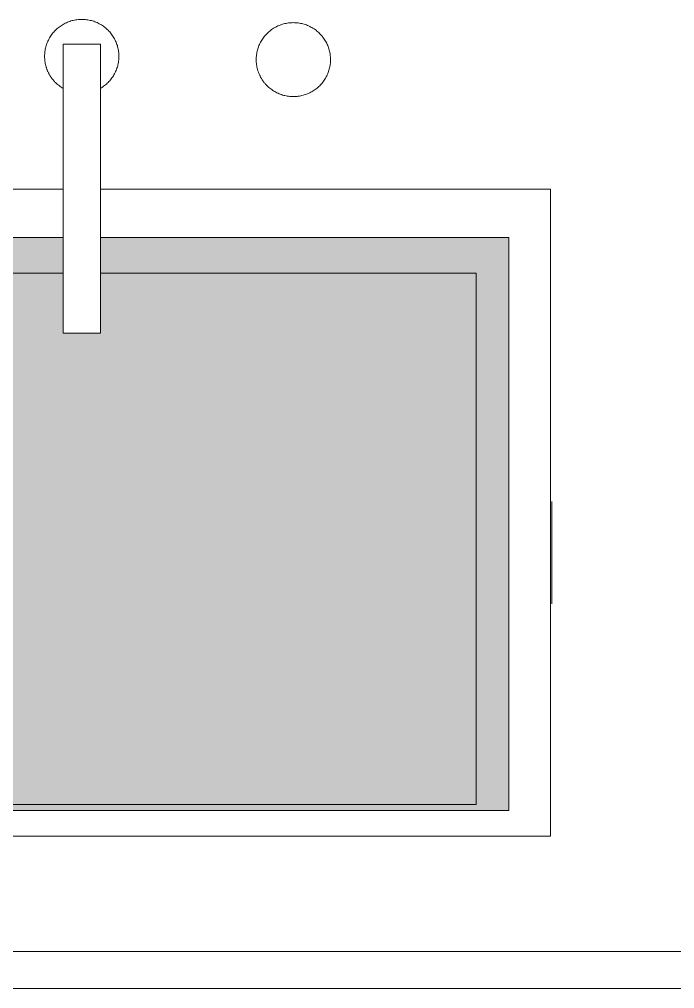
# Model space of a CAD drawing. Header units: metres. Extents: x 512 to 829, y -209 to 245.
# Drawn here: x 735.081 to 735.434, y -73.824 to -73.303 of the extents above; entities that cross this region are included whole.
import ezdxf

# ---------------------------------------------------------------- set-up
doc = ezdxf.new("R2010")
doc.units = ezdxf.units.M
doc.header["$LTSCALE"] = 0.508
doc.set_wipeout_variables(frame=1)
doc.layers.add('Dimension', color=7, linetype='Continuous', lineweight=5)
doc.layers.add('None', color=7, linetype='Continuous', lineweight=5)

msp = doc.modelspace()

# ---------------------------------------------------------------- hatches: boundary and pattern name
at = {"layer": 'None', "linetype": 'Continuous', "lineweight": 0}
for points in [[(735.34453, -73.7285), (734.91285, -73.7285), (734.91285, -73.42018), (735.34453, -73.42018)], [(735.14398, -73.59527), (735.14398, -73.59542), (735.14398, -73.59556), (735.14398, -73.5957), (735.14397, -73.59584), (735.14397, -73.59599), (735.14396, -73.59613), (735.14395, -73.59627), (735.14394, -73.59641), (735.14393, -73.59655), (735.14392, -73.59669), (735.14391, -73.59683), (735.14389, -73.59697), (735.14387, -73.59711), (735.14386, -73.59725), (735.14384, -73.59739), (735.14382, -73.59753), (735.1438, -73.59767), (735.14377, -73.59781), (735.14375, -73.59795), (735.14373, -73.59808), (735.1437, -73.59822), (735.14367, -73.59836), (735.14364, -73.5985), (735.14361, -73.59863), (735.14358, -73.59877), (735.14355, -73.5989), (735.14351, -73.59904), (735.14348, -73.59917), (735.14344, -73.59931), (735.1434, -73.59944), (735.14337, -73.59958), (735.14332, -73.59971), (735.14328, -73.59985), (735.14324, -73.59998), (735.1432, -73.60011), (735.14315, -73.60025), (735.1431, -73.60038), (735.14305, -73.60051), (735.143, -73.60064), (735.14295, -73.60077), (735.1429, -73.60091), (735.14285, -73.60104), (735.14279, -73.60117), (735.14274, -73.6013), (735.14268, -73.60143), (735.14262, -73.60156), (735.14256, -73.60169), (735.1425, -73.60182), (735.14244, -73.60195), (735.14237, -73.60207), (735.14231, -73.6022), (735.14224, -73.60233), (735.14218, -73.60246), (735.14211, -73.60259), (735.14204, -73.60271), (735.14197, -73.60284), (735.14189, -73.60297), (735.14182, -73.60309), (735.14174, -73.60322), (735.14167, -73.60334), (735.14159, -73.60347), (735.14151, -73.6036), (735.14143, -73.60372), (735.14135, -73.60384), (735.14127, -73.60397), (735.14118, -73.60409), (735.1411, -73.60421), (735.14101, -73.60434), (735.14092, -73.60446), (735.14084, -73.60458), (735.14075, -73.60469), (735.14066, -73.60481), (735.14057, -73.60493), (735.14048, -73.60505), (735.14039, -73.60516), (735.14029, -73.60528), (735.1402, -73.60539), (735.1401, -73.6055), (735.14001, -73.60562), (735.13991, -73.60573), (735.13981, -73.60584), (735.13971, -73.60595), (735.13961, -73.60606), (735.13951, -73.60617), (735.13941, -73.60627), (735.13931, -73.60638), (735.13921, -73.60649), (735.1391, -73.60659), (735.139, -73.6067), (735.13889, -73.6068), (735.13878, -73.6069), (735.13867, -73.607), (735.13856, -73.6071), (735.13845, -73.6072), (735.13834, -73.6073), (735.13823, -73.6074), (735.13812, -73.6075), (735.138, -73.6076), (735.13789, -73.60769), (735.13777, -73.60779), (735.13766, -73.60788), (735.13754, -73.60798), (735.13742, -73.60807), (735.1373, -73.60816), (735.13718, -73.60825), (735.13706, -73.60834), (735.13694, -73.60843), (735.13681, -73.60852), (735.13669, -73.60861), (735.13656, -73.60869), (735.13644, -73.60878), (735.13631, -73.60887), (735.13618, -73.60895), (735.13605, -73.60903), (735.13592, -73.60912), (735.13579, -73.6092), (735.13566, -73.60928), (735.13553, -73.60936), (735.13539, -73.60944), (735.13526, -73.60952), (735.13512, -73.6096), (735.13499, -73.60967), (735.13485, -73.60975), (735.13471, -73.60983), (735.13457, -73.6099), (735.13443, -73.60997), (735.13429, -73.61005), (735.13415, -73.61012), (735.13401, -73.61019), (735.13386, -73.61026), (735.13372, -73.61033), (735.13358, -73.6104), (735.13343, -73.61046), (735.13329, -73.61053), (735.13314, -73.61059), (735.133, -73.61066), (735.13285, -73.61072), (735.13271, -73.61078), (735.13256, -73.61084), (735.13241, -73.6109), (735.13227, -73.61096), (735.13212, -73.61101), (735.13197, -73.61107), (735.13182, -73.61112), (735.13167, -73.61118), (735.13153, -73.61123), (735.13138, -73.61128), (735.13123, -73.61133), (735.13108, -73.61138), (735.13093, -73.61143), (735.13078, -73.61147), (735.13063, -73.61152), (735.13048, -73.61156), (735.13032, -73.61161), (735.13017, -73.61165), (735.13002, -73.61169), (735.12987, -73.61173), (735.12971, -73.61177), (735.12956, -73.61181), (735.12941, -73.61184), (735.12925, -73.61188), (735.1291, -73.61191), (735.12895, -73.61194), (735.12879, -73.61198), (735.12864, -73.61201), (735.12848, -73.61204), (735.12832, -73.61207), (735.12817, -73.61209), (735.12801, -73.61212), (735.12785, -73.61214), (735.1277, -73.61217), (735.12754, -73.61219), (735.12738, -73.61221), (735.12722, -73.61223), (735.12706, -73.61225), (735.12691, -73.61227), (735.12675, -73.61229), (735.12659, -73.61231), (735.12643, -73.61232), (735.12627, -73.61234), (735.12611, -73.61235), (735.12594, -73.61236), (735.12578, -73.61237), (735.12562, -73.61238), (735.12546, -73.61239), (735.1253, -73.6124), (735.12513, -73.6124), (735.12497, -73.61241), (735.12481, -73.61241), (735.12464, -73.61241), (735.12448, -73.61242), (735.12431, -73.61242), (735.12415, -73.61242), (735.12399, -73.61241), (735.12382, -73.61241), (735.12366, -73.61241), (735.1235, -73.6124), (735.12333, -73.6124), (735.12317, -73.61239), (735.12301, -73.61238), (735.12285, -73.61237), (735.12268, -73.61236), (735.12252, -73.61235), (735.12236, -73.61234), (735.1222, -73.61232), (735.12204, -73.61231), (735.12188, -73.61229), (735.12172, -73.61227), (735.12156, -73.61225), (735.12141, -73.61223), (735.12125, -73.61221), (735.12109, -73.61219), (735.12093, -73.61217), (735.12077, -73.61214), (735.12062, -73.61212), (735.12046, -73.61209), (735.1203, -73.61207), (735.12015, -73.61204), (735.11999, -73.61201), (735.11984, -73.61198), (735.11968, -73.61194), (735.11953, -73.61191), (735.11937, -73.61188), (735.11922, -73.61184), (735.11907, -73.61181), (735.11891, -73.61177), (735.11876, -73.61173), (735.11861, -73.61169), (735.11846, -73.61165), (735.1183, -73.61161), (735.11815, -73.61156), (735.118, -73.61152), (735.11785, -73.61147), (735.1177, -73.61143), (735.11755, -73.61138), (735.1174, -73.61133), (735.11725, -73.61128), (735.1171, -73.61123), (735.11695, -73.61118), (735.11681, -73.61112), (735.11666, -73.61107), (735.11651, -73.61101), (735.11636, -73.61096), (735.11622, -73.6109), (735.11607, -73.61084), (735.11592, -73.61078), (735.11578, -73.61072), (735.11563, -73.61066), (735.11549, -73.61059), (735.11534, -73.61053), (735.1152, -73.61046), (735.11505, -73.6104), (735.11491, -73.61033), (735.11477, -73.61026), (735.11462, -73.61019), (735.11448, -73.61012), (735.11434, -73.61005), (735.1142, -73.60997), (735.11406, -73.6099), (735.11392, -73.60983), (735.11378, -73.60975), (735.11364, -73.60967), (735.1135, -73.6096), (735.11337, -73.60952), (735.11323, -73.60944), (735.1131, -73.60936), (735.11297, -73.60928), (735.11284, -73.6092), (735.11271, -73.60912), (735.11258, -73.60903), (735.11245, -73.60895), (735.11232, -73.60887), (735.11219, -73.60878), (735.11207, -73.60869), (735.11194, -73.60861), (735.11182, -73.60852), (735.11169, -73.60843), (735.11157, -73.60834), (735.11145, -73.60825), (735.11133, -73.60816), (735.11121, -73.60807), (735.11109, -73.60798), (735.11097, -73.60788), (735.11086, -73.60779), (735.11074, -73.60769), (735.11062, -73.6076), (735.11051, -73.6075), (735.1104, -73.6074), (735.11029, -73.6073), (735.11017, -73.6072), (735.11006, -73.6071), (735.10996, -73.607), (735.10985, -73.6069), (735.10974, -73.6068), (735.10963, -73.6067), (735.10953, -73.60659), (735.10942, -73.60649), (735.10932, -73.60638), (735.10922, -73.60627), (735.10912, -73.60617), (735.10902, -73.60606), (735.10892, -73.60595), (735.10882, -73.60584), (735.10872, -73.60573), (735.10862, -73.60562), (735.10853, -73.6055), (735.10843, -73.60539), (735.10834, -73.60528), (735.10824, -73.60516), (735.10815, -73.60505), (735.10806, -73.60493), (735.10797, -73.60481), (735.10788, -73.60469), (735.10779, -73.60458), (735.1077, -73.60446), (735.10762, -73.60434), (735.10753, -73.60421), (735.10745, -73.60409), (735.10736, -73.60397), (735.10728, -73.60384), (735.1072, -73.60372), (735.10712, -73.6036), (735.10704, -73.60347), (735.10696, -73.60334), (735.10689, -73.60322), (735.10681, -73.60309), (735.10674, -73.60297), (735.10666, -73.60284), (735.10659, -73.60271), (735.10652, -73.60259), (735.10645, -73.60246), (735.10639, -73.60233), (735.10632, -73.6022), (735.10625, -73.60207), (735.10619, -73.60195), (735.10613, -73.60182), (735.10607, -73.60169), (735.10601, -73.60156), (735.10595, -73.60143), (735.10589, -73.6013), (735.10584, -73.60117), (735.10578, -73.60104), (735.10573, -73.60091), (735.10567, -73.60077), (735.10562, -73.60064), (735.10557, -73.60051), (735.10553, -73.60038), (735.10548, -73.60025), (735.10543, -73.60011), (735.10539, -73.59998), (735.10535, -73.59985), (735.1053, -73.59971), (735.10526, -73.59958), (735.10522, -73.59944), (735.10519, -73.59931), (735.10515, -73.59917), (735.10511, -73.59904), (735.10508, -73.5989), (735.10505, -73.59877), (735.10502, -73.59863), (735.10499, -73.5985), (735.10496, -73.59836), (735.10493, -73.59822), (735.1049, -73.59808), (735.10488, -73.59795), (735.10485, -73.59781), (735.10483, -73.59767), (735.10481, -73.59753), (735.10479, -73.59739), (735.10477, -73.59725), (735.10475, -73.59711), (735.10474, -73.59697), (735.10472, -73.59683), (735.10471, -73.59669), (735.1047, -73.59655), (735.10469, -73.59641), (735.10468, -73.59627), (735.10467, -73.59613), (735.10466, -73.59599), (735.10466, -73.59584), (735.10465, -73.5957), (735.10465, -73.59556), (735.10465, -73.59542), (735.10465, -73.59527), (735.10465, -73.59513), (735.10465, -73.59499), (735.10465, -73.59484), (735.10466, -73.5947), (735.10466, -73.59456), (735.10467, -73.59442), (735.10468, -73.59428), (735.10469, -73.59413), (735.1047, -73.59399), (735.10471, -73.59385), (735.10472, -73.59371), (735.10474, -73.59357), (735.10475, -73.59343), (735.10477, -73.59329), (735.10479, -73.59315), (735.10481, -73.59301), (735.10483, -73.59288), (735.10485, -73.59274), (735.10488, -73.5926), (735.1049, -73.59246), (735.10493, -73.59232), (735.10496, -73.59219), (735.10499, -73.59205), (735.10502, -73.59191), (735.10505, -73.59178), (735.10508, -73.59164), (735.10511, -73.59151), (735.10515, -73.59137), (735.10519, -73.59124), (735.10522, -73.5911), (735.10526, -73.59097), (735.1053, -73.59083), (735.10535, -73.5907), (735.10539, -73.59057), (735.10543, -73.59043), (735.10548, -73.5903), (735.10553, -73.59017), (735.10557, -73.59004), (735.10562, -73.5899), (735.10567, -73.58977), (735.10573, -73.58964), (735.10578, -73.58951), (735.10584, -73.58938), (735.10589, -73.58925), (735.10595, -73.58912), (735.10601, -73.58899), (735.10607, -73.58886), (735.10613, -73.58873), (735.10619, -73.5886), (735.10625, -73.58847), (735.10632, -73.58834), (735.10639, -73.58821), (735.10645, -73.58809), (735.10652, -73.58796), (735.10659, -73.58783), (735.10666, -73.58771), (735.10674, -73.58758), (735.10681, -73.58745), (735.10689, -73.58733), (735.10696, -73.5872), (735.10704, -73.58708), (735.10712, -73.58695), (735.1072, -73.58683), (735.10728, -73.5867), (735.10736, -73.58658), (735.10745, -73.58645), (735.10753, -73.58633), (735.10762, -73.58621), (735.1077, -73.58609), (735.10779, -73.58597), (735.10788, -73.58585), (735.10797, -73.58573), (735.10806, -73.58562), (735.10815, -73.5855), (735.10824, -73.58538), (735.10834, -73.58527), (735.10843, -73.58515), (735.10853, -73.58504), (735.10862, -73.58493), (735.10872, -73.58482), (735.10882, -73.58471), (735.10892, -73.5846), (735.10902, -73.58449), (735.10912, -73.58438), (735.10922, -73.58427), (735.10932, -73.58417), (735.10942, -73.58406), (735.10953, -73.58395), (735.10963, -73.58385), (735.10974, -73.58375), (735.10985, -73.58364), (735.10996, -73.58354), (735.11006, -73.58344), (735.11017, -73.58334), (735.11029, -73.58324), (735.1104, -73.58314), (735.11051, -73.58305), (735.11062, -73.58295), (735.11074, -73.58285), (735.11086, -73.58276), (735.11097, -73.58266), (735.11109, -73.58257), (735.11121, -73.58248), (735.11133, -73.58239), (735.11145, -73.58229), (735.11157, -73.5822), (735.11169, -73.58211), (735.11182, -73.58203), (735.11194, -73.58194), (735.11207, -73.58185), (735.11219, -73.58177), (735.11232, -73.58168), (735.11245, -73.5816), (735.11258, -73.58151), (735.11271, -73.58143), (735.11284, -73.58135), (735.11297, -73.58127), (735.1131, -73.58119), (735.11323, -73.58111), (735.11337, -73.58103), (735.1135, -73.58095), (735.11364, -73.58087), (735.11378, -73.5808), (735.11392, -73.58072), (735.11406, -73.58065), (735.1142, -73.58057), (735.11434, -73.5805), (735.11448, -73.58043), (735.11462, -73.58036), (735.11477, -73.58029), (735.11491, -73.58022), (735.11505, -73.58015), (735.1152, -73.58008), (735.11534, -73.58002), (735.11549, -73.57995), (735.11563, -73.57989), (735.11578, -73.57983), (735.11592, -73.57976), (735.11607, -73.5797), (735.11622, -73.57965), (735.11636, -73.57959), (735.11651, -73.57953), (735.11666, -73.57948), (735.11681, -73.57942), (735.11695, -73.57937), (735.1171, -73.57932), (735.11725, -73.57927), (735.1174, -73.57922), (735.11755, -73.57917), (735.1177, -73.57912), (735.11785, -73.57907), (735.118, -73.57903), (735.11815, -73.57898), (735.1183, -73.57894), (735.11846, -73.5789), (735.11861, -73.57886), (735.11876, -73.57882), (735.11891, -73.57878), (735.11907, -73.57874), (735.11922, -73.5787), (735.11937, -73.57867), (735.11953, -73.57863), (735.11968, -73.5786), (735.11984, -73.57857), (735.11999, -73.57854), (735.12015, -73.57851), (735.1203, -73.57848), (735.12046, -73.57845), (735.12062, -73.57843), (735.12077, -73.5784), (735.12093, -73.57838), (735.12109, -73.57835), (735.12125, -73.57833), (735.12141, -73.57831), (735.12156, -73.57829), (735.12172, -73.57827), (735.12188, -73.57826), (735.12204, -73.57824), (735.1222, -73.57822), (735.12236, -73.57821), (735.12252, -73.5782), (735.12268, -73.57819), (735.12285, -73.57818), (735.12301, -73.57817), (735.12317, -73.57816), (735.12333, -73.57815), (735.1235, -73.57814), (735.12366, -73.57814), (735.12382, -73.57813), (735.12399, -73.57813), (735.12415, -73.57813), (735.12431, -73.57813), (735.12448, -73.57813), (735.12464, -73.57813), (735.12481, -73.57813), (735.12497, -73.57814), (735.12513, -73.57814), (735.1253, -73.57815), (735.12546, -73.57816), (735.12562, -73.57817), (735.12578, -73.57818), (735.12594, -73.57819), (735.12611, -73.5782), (735.12627, -73.57821), (735.12643, -73.57822), (735.12659, -73.57824), (735.12675, -73.57826), (735.12691, -73.57827), (735.12706, -73.57829), (735.12722, -73.57831), (735.12738, -73.57833), (735.12754, -73.57835), (735.1277, -73.57838), (735.12785, -73.5784), (735.12801, -73.57843), (735.12817, -73.57845), (735.12832, -73.57848), (735.12848, -73.57851), (735.12864, -73.57854), (735.12879, -73.57857), (735.12895, -73.5786), (735.1291, -73.57863), (735.12925, -73.57867), (735.12941, -73.5787), (735.12956, -73.57874), (735.12971, -73.57878), (735.12987, -73.57882), (735.13002, -73.57886), (735.13017, -73.5789), (735.13032, -73.57894), (735.13048, -73.57898), (735.13063, -73.57903), (735.13078, -73.57907), (735.13093, -73.57912), (735.13108, -73.57917), (735.13123, -73.57922), (735.13138, -73.57927), (735.13153, -73.57932), (735.13167, -73.57937), (735.13182, -73.57942), (735.13197, -73.57948), (735.13212, -73.57953), (735.13227, -73.57959), (735.13241, -73.57965), (735.13256, -73.5797), (735.13271, -73.57976), (735.13285, -73.57983), (735.133, -73.57989), (735.13314, -73.57995), (735.13329, -73.58002), (735.13343, -73.58008), (735.13358, -73.58015), (735.13372, -73.58022), (735.13386, -73.58029), (735.13401, -73.58036), (735.13415, -73.58043), (735.13429, -73.5805), (735.13443, -73.58057), (735.13457, -73.58065), (735.13471, -73.58072), (735.13485, -73.5808), (735.13499, -73.58087), (735.13512, -73.58095), (735.13526, -73.58103), (735.13539, -73.58111), (735.13553, -73.58119), (735.13566, -73.58127), (735.13579, -73.58135), (735.13592, -73.58143), (735.13605, -73.58151), (735.13618, -73.5816), (735.13631, -73.58168), (735.13644, -73.58177), (735.13656, -73.58185), (735.13669, -73.58194), (735.13681, -73.58203), (735.13694, -73.58211), (735.13706, -73.5822), (735.13718, -73.58229), (735.1373, -73.58239), (735.13742, -73.58248), (735.13754, -73.58257), (735.13766, -73.58266), (735.13777, -73.58276), (735.13789, -73.58285), (735.138, -73.58295), (735.13812, -73.58305), (735.13823, -73.58314), (735.13834, -73.58324), (735.13845, -73.58334), (735.13856, -73.58344), (735.13867, -73.58354), (735.13878, -73.58364), (735.13889, -73.58375), (735.139, -73.58385), (735.1391, -73.58395), (735.13921, -73.58406), (735.13931, -73.58417), (735.13941, -73.58427), (735.13951, -73.58438), (735.13961, -73.58449), (735.13971, -73.5846), (735.13981, -73.58471), (735.13991, -73.58482), (735.14001, -73.58493), (735.1401, -73.58504), (735.1402, -73.58515), (735.14029, -73.58527), (735.14039, -73.58538), (735.14048, -73.5855), (735.14057, -73.58562), (735.14066, -73.58573), (735.14075, -73.58585), (735.14084, -73.58597), (735.14092, -73.58609), (735.14101, -73.58621), (735.1411, -73.58633), (735.14118, -73.58645), (735.14127, -73.58658), (735.14135, -73.5867), (735.14143, -73.58683), (735.14151, -73.58695), (735.14159, -73.58708), (735.14167, -73.5872), (735.14174, -73.58733), (735.14182, -73.58745), (735.14189, -73.58758), (735.14197, -73.58771), (735.14204, -73.58783), (735.14211, -73.58796), (735.14218, -73.58809), (735.14224, -73.58821), (735.14231, -73.58834), (735.14237, -73.58847), (735.14244, -73.5886), (735.1425, -73.58873), (735.14256, -73.58886), (735.14262, -73.58899), (735.14268, -73.58912), (735.14274, -73.58925), (735.14279, -73.58938), (735.14285, -73.58951), (735.1429, -73.58964), (735.14295, -73.58977), (735.143, -73.5899), (735.14305, -73.59004), (735.1431, -73.59017), (735.14315, -73.5903), (735.1432, -73.59043), (735.14324, -73.59057), (735.14328, -73.5907), (735.14332, -73.59083), (735.14337, -73.59097), (735.1434, -73.5911), (735.14344, -73.59124), (735.14348, -73.59137), (735.14351, -73.59151), (735.14355, -73.59164), (735.14358, -73.59178), (735.14361, -73.59191), (735.14364, -73.59205), (735.14367, -73.59219), (735.1437, -73.59232), (735.14373, -73.59246), (735.14375, -73.5926), (735.14377, -73.59274), (735.1438, -73.59288), (735.14382, -73.59301), (735.14384, -73.59315), (735.14386, -73.59329), (735.14387, -73.59343), (735.14389, -73.59357), (735.14391, -73.59371), (735.14392, -73.59385), (735.14393, -73.59399), (735.14394, -73.59413), (735.14395, -73.59428), (735.14396, -73.59442), (735.14397, -73.59456), (735.14397, -73.5947), (735.14398, -73.59484), (735.14398, -73.59499), (735.14398, -73.59513)]]:
    msp.add_hatch(color=8, dxfattribs=at).paths.add_polyline_path(points)

# ---------------------------------------------------------------- linework, layer by layer
at = {"layer": 'Dimension', "color": 7, "linetype": 'Continuous', "lineweight": 5}
for p, q in [((734.17158, -73.80433), (736.62658, -73.80433)), ((734.15158, -73.82433), (736.64658, -73.82433))]:
    msp.add_line(p, q, dxfattribs=at)
at = {"layer": 'None', "color": 7, "linetype": 'Continuous', "lineweight": 5}
for p, q in [((734.89769, -73.39418), (735.36691, -73.39418)), ((735.36691, -73.39418), (735.36691, -73.74228)), ((734.91285, -73.42018), (735.34453, -73.42018)), ((735.34453, -73.42018), (735.34453, -73.7285)), ((734.91582, -73.43933), (735.32698, -73.43933)), ((735.32698, -73.43933), (735.32698, -73.72532)), ((735.36769, -73.6172), (735.36769, -73.5622)), ((735.32698, -73.72532), (734.91582, -73.72532)), ((735.34453, -73.7285), (734.91285, -73.7285)), ((735.36691, -73.74228), (734.89769, -73.74228))]:
    msp.add_line(p, q, dxfattribs=at)

# ---------------------------------------------------------------- wipeouts: each hides what was drawn before it
at = {"color": 7, "linetype": 'Continuous', "lineweight": 5}
for points in [[(735.09732, -73.3326), (735.09723, -73.33246), (735.09715, -73.33231), (735.09707, -73.33217), (735.09699, -73.33202), (735.09691, -73.33188), (735.09684, -73.33173), (735.09676, -73.33158), (735.09669, -73.33144), (735.09662, -73.33129), (735.09654, -73.33114), (735.09647, -73.331), (735.09641, -73.33085), (735.09634, -73.3307), (735.09627, -73.33055), (735.09621, -73.3304), (735.09614, -73.33025), (735.09608, -73.3301), (735.09602, -73.32995), (735.09596, -73.3298), (735.0959, -73.32965), (735.09585, -73.3295), (735.09579, -73.32935), (735.09574, -73.32919), (735.09568, -73.32904), (735.09563, -73.32889), (735.09558, -73.32873), (735.09553, -73.32858), (735.09548, -73.32843), (735.09544, -73.32827), (735.09539, -73.32812), (735.09535, -73.32796), (735.09531, -73.32781), (735.09527, -73.32765), (735.09523, -73.3275), (735.09519, -73.32734), (735.09515, -73.32718), (735.09511, -73.32703), (735.09508, -73.32687), (735.09505, -73.32671), (735.09501, -73.32655), (735.09498, -73.3264), (735.09495, -73.32624), (735.09493, -73.32608), (735.0949, -73.32592), (735.09487, -73.32576), (735.09485, -73.3256), (735.09483, -73.32544), (735.0948, -73.32528), (735.09478, -73.32512), (735.09477, -73.32495), (735.09475, -73.32479), (735.09473, -73.32463), (735.09472, -73.32447), (735.0947, -73.32431), (735.09469, -73.32414), (735.09468, -73.32398), (735.09467, -73.32381), (735.09466, -73.32365), (735.09465, -73.32349), (735.09465, -73.32332), (735.09464, -73.32316), (735.09464, -73.32299), (735.09464, -73.32282), (735.09464, -73.32266), (735.09464, -73.32249), (735.09464, -73.32232), (735.09464, -73.32216), (735.09465, -73.32199), (735.09465, -73.32183), (735.09466, -73.32166), (735.09467, -73.3215), (735.09468, -73.32134), (735.09469, -73.32117), (735.0947, -73.32101), (735.09472, -73.32085), (735.09473, -73.32068), (735.09475, -73.32052), (735.09477, -73.32036), (735.09478, -73.3202), (735.0948, -73.32004), (735.09483, -73.31988), (735.09485, -73.31972), (735.09487, -73.31956), (735.0949, -73.3194), (735.09493, -73.31924), (735.09495, -73.31908), (735.09498, -73.31892), (735.09501, -73.31876), (735.09505, -73.3186), (735.09508, -73.31844), (735.09511, -73.31829), (735.09515, -73.31813), (735.09519, -73.31797), (735.09523, -73.31782), (735.09527, -73.31766), (735.09531, -73.31751), (735.09535, -73.31735), (735.09539, -73.3172), (735.09544, -73.31704), (735.09548, -73.31689), (735.09553, -73.31673), (735.09558, -73.31658), (735.09563, -73.31643), (735.09568, -73.31627), (735.09574, -73.31612), (735.09579, -73.31597), (735.09585, -73.31582), (735.0959, -73.31567), (735.09596, -73.31552), (735.09602, -73.31536), (735.09608, -73.31521), (735.09614, -73.31506), (735.09621, -73.31491), (735.09627, -73.31477), (735.09634, -73.31462), (735.09641, -73.31447), (735.09647, -73.31432), (735.09654, -73.31417), (735.09662, -73.31402), (735.09669, -73.31388), (735.09676, -73.31373), (735.09684, -73.31358), (735.09691, -73.31344), (735.09699, -73.31329), (735.09707, -73.31315), (735.09715, -73.313), (735.09723, -73.31286), (735.09732, -73.31271), (735.0974, -73.31257), (735.09749, -73.31242), (735.09757, -73.31228), (735.09766, -73.31214), (735.09775, -73.312), (735.09784, -73.31186), (735.09793, -73.31173), (735.09802, -73.31159), (735.09811, -73.31145), (735.0982, -73.31132), (735.0983, -73.31118), (735.09839, -73.31105), (735.09849, -73.31092), (735.09858, -73.31079), (735.09868, -73.31065), (735.09878, -73.31053), (735.09888, -73.3104), (735.09898, -73.31027), (735.09908, -73.31014), (735.09918, -73.31002), (735.09929, -73.30989), (735.09939, -73.30977), (735.0995, -73.30965), (735.0996, -73.30952), (735.09971, -73.3094), (735.09982, -73.30928), (735.09993, -73.30916), (735.10004, -73.30905), (735.10015, -73.30893), (735.10026, -73.30881), (735.10037, -73.3087), (735.10049, -73.30858), (735.1006, -73.30847), (735.10072, -73.30836), (735.10083, -73.30825), (735.10095, -73.30814), (735.10107, -73.30803), (735.10119, -73.30792), (735.10131, -73.30781), (735.10143, -73.3077), (735.10155, -73.3076), (735.10168, -73.30749), (735.1018, -73.30739), (735.10193, -73.30729), (735.10205, -73.30718), (735.10218, -73.30708), (735.10231, -73.30698), (735.10244, -73.30689), (735.10257, -73.30679), (735.1027, -73.30669), (735.10283, -73.30659), (735.10297, -73.3065), (735.1031, -73.3064), (735.10323, -73.30631), (735.10337, -73.30622), (735.10351, -73.30613), (735.10365, -73.30604), (735.10378, -73.30595), (735.10392, -73.30586), (735.10406, -73.30577), (735.10421, -73.30568), (735.10435, -73.3056), (735.10449, -73.30551), (735.10464, -73.30543), (735.10478, -73.30535), (735.10493, -73.30527), (735.10507, -73.30519), (735.10522, -73.30511), (735.10537, -73.30503), (735.10551, -73.30495), (735.10566, -73.30488), (735.10581, -73.30481), (735.10596, -73.30473), (735.10611, -73.30466), (735.10625, -73.30459), (735.1064, -73.30453), (735.10655, -73.30446), (735.1067, -73.30439), (735.10685, -73.30433), (735.107, -73.30426), (735.10715, -73.3042), (735.1073, -73.30414), (735.10746, -73.30408), (735.10761, -73.30403), (735.10776, -73.30397), (735.10791, -73.30391), (735.10807, -73.30386), (735.10822, -73.30381), (735.10837, -73.30376), (735.10853, -73.30371), (735.10868, -73.30366), (735.10884, -73.30361), (735.10899, -73.30356), (735.10915, -73.30352), (735.1093, -73.30347), (735.10946, -73.30343), (735.10961, -73.30339), (735.10977, -73.30335), (735.10993, -73.30331), (735.11009, -73.30328), (735.11024, -73.30324), (735.1104, -73.30321), (735.11056, -73.30317), (735.11072, -73.30314), (735.11088, -73.30311), (735.11104, -73.30308), (735.1112, -73.30305), (735.11136, -73.30303), (735.11152, -73.303), (735.11168, -73.30298), (735.11184, -73.30295), (735.112, -73.30293), (735.11216, -73.30291), (735.11233, -73.30289), (735.11249, -73.30288), (735.11265, -73.30286), (735.11282, -73.30284), (735.11298, -73.30283), (735.11314, -73.30282), (735.11331, -73.30281), (735.11347, -73.3028), (735.11364, -73.30279), (735.1138, -73.30278), (735.11397, -73.30278), (735.11414, -73.30277), (735.1143, -73.30277), (735.11447, -73.30277), (735.11464, -73.30277), (735.1148, -73.30277), (735.11497, -73.30277), (735.11514, -73.30277), (735.1153, -73.30278), (735.11547, -73.30278), (735.11564, -73.30279), (735.1158, -73.3028), (735.11597, -73.30281), (735.11613, -73.30282), (735.11629, -73.30283), (735.11646, -73.30284), (735.11662, -73.30286), (735.11678, -73.30288), (735.11695, -73.30289), (735.11711, -73.30291), (735.11727, -73.30293), (735.11743, -73.30295), (735.11759, -73.30298), (735.11776, -73.303), (735.11792, -73.30303), (735.11808, -73.30305), (735.11824, -73.30308), (735.1184, -73.30311), (735.11856, -73.30314), (735.11871, -73.30317), (735.11887, -73.30321), (735.11903, -73.30324), (735.11919, -73.30328), (735.11935, -73.30331), (735.1195, -73.30335), (735.11966, -73.30339), (735.11982, -73.30343), (735.11997, -73.30347), (735.12013, -73.30352), (735.12028, -73.30356), (735.12044, -73.30361), (735.12059, -73.30366), (735.12075, -73.30371), (735.1209, -73.30376), (735.12106, -73.30381), (735.12121, -73.30386), (735.12136, -73.30391), (735.12151, -73.30397), (735.12167, -73.30403), (735.12182, -73.30408), (735.12197, -73.30414), (735.12212, -73.3042), (735.12227, -73.30426), (735.12242, -73.30433), (735.12257, -73.30439), (735.12272, -73.30446), (735.12287, -73.30453), (735.12302, -73.30459), (735.12317, -73.30466), (735.12332, -73.30473), (735.12347, -73.30481), (735.12361, -73.30488), (735.12376, -73.30495), (735.12391, -73.30503), (735.12405, -73.30511), (735.1242, -73.30519), (735.12435, -73.30527), (735.12449, -73.30535), (735.12464, -73.30543), (735.12478, -73.30551), (735.12493, -73.3056), (735.12507, -73.30568), (735.12521, -73.30577), (735.12535, -73.30586), (735.12549, -73.30595), (735.12563, -73.30604), (735.12577, -73.30613), (735.1259, -73.30622), (735.12604, -73.30631), (735.12617, -73.3064), (735.12631, -73.3065), (735.12644, -73.30659), (735.12657, -73.30669), (735.1267, -73.30679), (735.12684, -73.30689), (735.12696, -73.30698), (735.12709, -73.30708), (735.12722, -73.30718), (735.12735, -73.30729), (735.12747, -73.30739), (735.1276, -73.30749), (735.12772, -73.3076), (735.12784, -73.3077), (735.12796, -73.30781), (735.12808, -73.30792), (735.1282, -73.30803), (735.12832, -73.30814), (735.12844, -73.30825), (735.12856, -73.30836), (735.12867, -73.30847), (735.12879, -73.30858), (735.1289, -73.3087), (735.12901, -73.30881), (735.12913, -73.30893), (735.12924, -73.30905), (735.12935, -73.30916), (735.12946, -73.30928), (735.12957, -73.3094), (735.12967, -73.30952), (735.12978, -73.30965), (735.12988, -73.30977), (735.12999, -73.30989), (735.13009, -73.31002), (735.13019, -73.31014), (735.1303, -73.31027), (735.1304, -73.3104), (735.1305, -73.31053), (735.13059, -73.31065), (735.13069, -73.31079), (735.13079, -73.31092), (735.13088, -73.31105), (735.13098, -73.31118), (735.13107, -73.31132), (735.13117, -73.31145), (735.13126, -73.31159), (735.13135, -73.31173), (735.13144, -73.31186), (735.13153, -73.312), (735.13162, -73.31214), (735.1317, -73.31228), (735.13179, -73.31242), (735.13187, -73.31257), (735.13196, -73.31271), (735.13204, -73.31286), (735.13212, -73.313), (735.1322, -73.31315), (735.13228, -73.31329), (735.13236, -73.31344), (735.13244, -73.31358), (735.13251, -73.31373), (735.13259, -73.31388), (735.13266, -73.31402), (735.13273, -73.31417), (735.1328, -73.31432), (735.13287, -73.31447), (735.13294, -73.31462), (735.133, -73.31477), (735.13307, -73.31491), (735.13313, -73.31506), (735.13319, -73.31521), (735.13325, -73.31536), (735.13331, -73.31552), (735.13337, -73.31567), (735.13343, -73.31582), (735.13348, -73.31597), (735.13354, -73.31612), (735.13359, -73.31627), (735.13364, -73.31643), (735.13369, -73.31658), (735.13374, -73.31673), (735.13379, -73.31689), (735.13384, -73.31704), (735.13388, -73.3172), (735.13392, -73.31735), (735.13397, -73.31751), (735.13401, -73.31766), (735.13405, -73.31782), (735.13409, -73.31797), (735.13412, -73.31813), (735.13416, -73.31829), (735.13419, -73.31844), (735.13423, -73.3186), (735.13426, -73.31876), (735.13429, -73.31892), (735.13432, -73.31908), (735.13435, -73.31924), (735.13438, -73.3194), (735.1344, -73.31956), (735.13443, -73.31972), (735.13445, -73.31988), (735.13447, -73.32004), (735.13449, -73.3202), (735.13451, -73.32036), (735.13453, -73.32052), (735.13454, -73.32068), (735.13456, -73.32085), (735.13457, -73.32101), (735.13458, -73.32117), (735.1346, -73.32134), (735.13461, -73.3215), (735.13461, -73.32166), (735.13462, -73.32183), (735.13463, -73.32199), (735.13463, -73.32216), (735.13463, -73.32232), (735.13464, -73.32249), (735.13464, -73.32266), (735.13464, -73.32282), (735.13463, -73.32299), (735.13463, -73.32316), (735.13463, -73.32332), (735.13462, -73.32349), (735.13461, -73.32365), (735.13461, -73.32381), (735.1346, -73.32398), (735.13458, -73.32414), (735.13457, -73.32431), (735.13456, -73.32447), (735.13454, -73.32463), (735.13453, -73.32479), (735.13451, -73.32495), (735.13449, -73.32512), (735.13447, -73.32528), (735.13445, -73.32544), (735.13443, -73.3256), (735.1344, -73.32576), (735.13438, -73.32592), (735.13435, -73.32608), (735.13432, -73.32624), (735.13429, -73.3264), (735.13426, -73.32655), (735.13423, -73.32671), (735.13419, -73.32687), (735.13416, -73.32703), (735.13412, -73.32718), (735.13409, -73.32734), (735.13405, -73.3275), (735.13401, -73.32765), (735.13397, -73.32781), (735.13392, -73.32796), (735.13388, -73.32812), (735.13384, -73.32827), (735.13379, -73.32843), (735.13374, -73.32858), (735.13369, -73.32873), (735.13364, -73.32889), (735.13359, -73.32904), (735.13354, -73.32919), (735.13348, -73.32935), (735.13343, -73.3295), (735.13337, -73.32965), (735.13331, -73.3298), (735.13325, -73.32995), (735.13319, -73.3301), (735.13313, -73.33025), (735.13307, -73.3304), (735.133, -73.33055), (735.13294, -73.3307), (735.13287, -73.33085), (735.1328, -73.331), (735.13273, -73.33114), (735.13266, -73.33129), (735.13259, -73.33144), (735.13251, -73.33158), (735.13244, -73.33173), (735.13236, -73.33188), (735.13228, -73.33202), (735.1322, -73.33217), (735.13212, -73.33231), (735.13204, -73.33246), (735.13196, -73.3326), (735.13187, -73.33275), (735.13179, -73.33289), (735.1317, -73.33303), (735.13162, -73.33317), (735.13153, -73.33331), (735.13144, -73.33345), (735.13135, -73.33359), (735.13126, -73.33373), (735.13117, -73.33386), (735.13107, -73.334), (735.13098, -73.33413), (735.13088, -73.33427), (735.13079, -73.3344), (735.13069, -73.33453), (735.13059, -73.33466), (735.1305, -73.33479), (735.1304, -73.33492), (735.1303, -73.33505), (735.13019, -73.33517), (735.13009, -73.3353), (735.12999, -73.33542), (735.12988, -73.33555), (735.12978, -73.33567), (735.12967, -73.33579), (735.12957, -73.33591), (735.12946, -73.33603), (735.12935, -73.33615), (735.12924, -73.33627), (735.12913, -73.33639), (735.12901, -73.3365), (735.1289, -73.33662), (735.12879, -73.33673), (735.12867, -73.33684), (735.12856, -73.33696), (735.12844, -73.33707), (735.12832, -73.33718), (735.1282, -73.33729), (735.12808, -73.3374), (735.12796, -73.3375), (735.12784, -73.33761), (735.12772, -73.33772), (735.1276, -73.33782), (735.12747, -73.33792), (735.12735, -73.33803), (735.12722, -73.33813), (735.12709, -73.33823), (735.12696, -73.33833), (735.12684, -73.33843), (735.1267, -73.33853), (735.12657, -73.33862), (735.12644, -73.33872), (735.12631, -73.33882), (735.12617, -73.33891), (735.12604, -73.339), (735.1259, -73.3391), (735.12577, -73.33919), (735.12563, -73.33928), (735.12549, -73.33937), (735.12535, -73.33946), (735.12521, -73.33954), (735.12507, -73.33963), (735.12493, -73.33972), (735.12478, -73.3398), (735.12464, -73.33988), (735.12449, -73.33997), (735.12435, -73.34005), (735.1242, -73.34013), (735.12405, -73.34021), (735.12391, -73.34028), (735.12376, -73.34036), (735.12361, -73.34043), (735.12347, -73.34051), (735.12332, -73.34058), (735.12317, -73.34065), (735.12302, -73.34072), (735.12287, -73.34079), (735.12272, -73.34086), (735.12257, -73.34092), (735.12242, -73.34099), (735.12227, -73.34105), (735.12212, -73.34111), (735.12197, -73.34117), (735.12182, -73.34123), (735.12167, -73.34129), (735.12151, -73.34135), (735.12136, -73.3414), (735.12121, -73.34145), (735.12106, -73.34151), (735.1209, -73.34156), (735.12075, -73.34161), (735.12059, -73.34166), (735.12044, -73.34171), (735.12028, -73.34175), (735.12013, -73.3418), (735.11997, -73.34184), (735.11982, -73.34188), (735.11966, -73.34192), (735.1195, -73.34196), (735.11935, -73.342), (735.11919, -73.34204), (735.11903, -73.34207), (735.11887, -73.34211), (735.11871, -73.34214), (735.11856, -73.34217), (735.1184, -73.3422), (735.11824, -73.34223), (735.11808, -73.34226), (735.11792, -73.34229), (735.11776, -73.34231), (735.11759, -73.34234), (735.11743, -73.34236), (735.11727, -73.34238), (735.11711, -73.3424), (735.11695, -73.34242), (735.11678, -73.34244), (735.11662, -73.34245), (735.11646, -73.34247), (735.11629, -73.34248), (735.11613, -73.3425), (735.11597, -73.34251), (735.1158, -73.34252), (735.11564, -73.34253), (735.11547, -73.34253), (735.1153, -73.34254), (735.11514, -73.34254), (735.11497, -73.34255), (735.1148, -73.34255), (735.11464, -73.34255), (735.11447, -73.34255), (735.1143, -73.34255), (735.11414, -73.34254), (735.11397, -73.34254), (735.1138, -73.34253), (735.11364, -73.34253), (735.11347, -73.34252), (735.11331, -73.34251), (735.11314, -73.3425), (735.11298, -73.34248), (735.11282, -73.34247), (735.11265, -73.34245), (735.11249, -73.34244), (735.11233, -73.34242), (735.11216, -73.3424), (735.112, -73.34238), (735.11184, -73.34236), (735.11168, -73.34234), (735.11152, -73.34231), (735.11136, -73.34229), (735.1112, -73.34226), (735.11104, -73.34223), (735.11088, -73.3422), (735.11072, -73.34217), (735.11056, -73.34214), (735.1104, -73.34211), (735.11024, -73.34207), (735.11009, -73.34204), (735.10993, -73.342), (735.10977, -73.34196), (735.10961, -73.34192), (735.10946, -73.34188), (735.1093, -73.34184), (735.10915, -73.3418), (735.10899, -73.34175), (735.10884, -73.34171), (735.10868, -73.34166), (735.10853, -73.34161), (735.10837, -73.34156), (735.10822, -73.34151), (735.10807, -73.34145), (735.10791, -73.3414), (735.10776, -73.34135), (735.10761, -73.34129), (735.10746, -73.34123), (735.1073, -73.34117), (735.10715, -73.34111), (735.107, -73.34105), (735.10685, -73.34099), (735.1067, -73.34092), (735.10655, -73.34086), (735.1064, -73.34079), (735.10625, -73.34072), (735.10611, -73.34065), (735.10596, -73.34058), (735.10581, -73.34051), (735.10566, -73.34043), (735.10551, -73.34036), (735.10537, -73.34028), (735.10522, -73.34021), (735.10507, -73.34013), (735.10493, -73.34005), (735.10478, -73.33997), (735.10464, -73.33988), (735.10449, -73.3398), (735.10435, -73.33972), (735.10421, -73.33963), (735.10406, -73.33954), (735.10392, -73.33946), (735.10378, -73.33937), (735.10365, -73.33928), (735.10351, -73.33919), (735.10337, -73.3391), (735.10323, -73.339), (735.1031, -73.33891), (735.10297, -73.33882), (735.10283, -73.33872), (735.1027, -73.33862), (735.10257, -73.33853), (735.10244, -73.33843), (735.10231, -73.33833), (735.10218, -73.33823), (735.10205, -73.33813), (735.10193, -73.33803), (735.1018, -73.33792), (735.10168, -73.33782), (735.10155, -73.33772), (735.10143, -73.33761), (735.10131, -73.3375), (735.10119, -73.3374), (735.10107, -73.33729), (735.10095, -73.33718), (735.10083, -73.33707), (735.10072, -73.33696), (735.1006, -73.33684), (735.10049, -73.33673), (735.10037, -73.33662), (735.10026, -73.3365), (735.10015, -73.33639), (735.10004, -73.33627), (735.09993, -73.33615), (735.09982, -73.33603), (735.09971, -73.33591), (735.0996, -73.33579), (735.0995, -73.33567), (735.09939, -73.33555), (735.09929, -73.33542), (735.09918, -73.3353), (735.09908, -73.33517), (735.09898, -73.33505), (735.09888, -73.33492), (735.09878, -73.33479), (735.09868, -73.33466), (735.09858, -73.33453), (735.09849, -73.3344), (735.09839, -73.33427), (735.0983, -73.33413), (735.0982, -73.334), (735.09811, -73.33386), (735.09802, -73.33373), (735.09793, -73.33359), (735.09784, -73.33345), (735.09775, -73.33331), (735.09766, -73.33317), (735.09757, -73.33303), (735.09749, -73.33289), (735.0974, -73.33275)], [(735.21123, -73.33436), (735.21115, -73.33422), (735.21107, -73.33408), (735.21099, -73.33393), (735.21091, -73.33378), (735.21083, -73.33364), (735.21075, -73.33349), (735.21068, -73.33335), (735.2106, -73.3332), (735.21053, -73.33305), (735.21046, -73.3329), (735.21039, -73.33276), (735.21032, -73.33261), (735.21025, -73.33246), (735.21019, -73.33231), (735.21012, -73.33216), (735.21006, -73.33201), (735.21, -73.33186), (735.20994, -73.33171), (735.20988, -73.33156), (735.20982, -73.33141), (735.20976, -73.33126), (735.20971, -73.33111), (735.20965, -73.33095), (735.2096, -73.3308), (735.20955, -73.33065), (735.2095, -73.3305), (735.20945, -73.33034), (735.2094, -73.33019), (735.20935, -73.33003), (735.20931, -73.32988), (735.20926, -73.32973), (735.20922, -73.32957), (735.20918, -73.32941), (735.20914, -73.32926), (735.2091, -73.3291), (735.20906, -73.32895), (735.20903, -73.32879), (735.20899, -73.32863), (735.20896, -73.32847), (735.20893, -73.32832), (735.2089, -73.32816), (735.20887, -73.328), (735.20884, -73.32784), (735.20881, -73.32768), (735.20879, -73.32752), (735.20876, -73.32736), (735.20874, -73.3272), (735.20872, -73.32704), (735.2087, -73.32688), (735.20868, -73.32672), (735.20866, -73.32655), (735.20865, -73.32639), (735.20863, -73.32623), (735.20862, -73.32607), (735.2086, -73.3259), (735.20859, -73.32574), (735.20858, -73.32558), (735.20857, -73.32541), (735.20857, -73.32525), (735.20856, -73.32508), (735.20856, -73.32492), (735.20855, -73.32475), (735.20855, -73.32459), (735.20855, -73.32442), (735.20855, -73.32425), (735.20855, -73.32409), (735.20856, -73.32392), (735.20856, -73.32376), (735.20857, -73.32359), (735.20857, -73.32343), (735.20858, -73.32326), (735.20859, -73.3231), (735.2086, -73.32293), (735.20862, -73.32277), (735.20863, -73.32261), (735.20865, -73.32245), (735.20866, -73.32228), (735.20868, -73.32212), (735.2087, -73.32196), (735.20872, -73.3218), (735.20874, -73.32164), (735.20876, -73.32148), (735.20879, -73.32132), (735.20881, -73.32116), (735.20884, -73.321), (735.20887, -73.32084), (735.2089, -73.32068), (735.20893, -73.32052), (735.20896, -73.32036), (735.20899, -73.32021), (735.20903, -73.32005), (735.20906, -73.31989), (735.2091, -73.31974), (735.20914, -73.31958), (735.20918, -73.31942), (735.20922, -73.31927), (735.20926, -73.31911), (735.20931, -73.31896), (735.20935, -73.3188), (735.2094, -73.31865), (735.20945, -73.31849), (735.2095, -73.31834), (735.20955, -73.31819), (735.2096, -73.31804), (735.20965, -73.31788), (735.20971, -73.31773), (735.20976, -73.31758), (735.20982, -73.31743), (735.20988, -73.31728), (735.20994, -73.31713), (735.21, -73.31698), (735.21006, -73.31683), (735.21012, -73.31668), (735.21019, -73.31653), (735.21025, -73.31638), (735.21032, -73.31623), (735.21039, -73.31608), (735.21046, -73.31593), (735.21053, -73.31579), (735.2106, -73.31564), (735.21068, -73.31549), (735.21075, -73.31534), (735.21083, -73.3152), (735.21091, -73.31505), (735.21099, -73.31491), (735.21107, -73.31476), (735.21115, -73.31462), (735.21123, -73.31447), (735.21131, -73.31433), (735.2114, -73.31419), (735.21149, -73.31404), (735.21157, -73.3139), (735.21166, -73.31376), (735.21175, -73.31362), (735.21184, -73.31349), (735.21193, -73.31335), (735.21202, -73.31321), (735.21212, -73.31308), (735.21221, -73.31294), (735.2123, -73.31281), (735.2124, -73.31268), (735.2125, -73.31255), (735.21259, -73.31242), (735.21269, -73.31229), (735.21279, -73.31216), (735.21289, -73.31203), (735.21299, -73.3119), (735.2131, -73.31178), (735.2132, -73.31165), (735.2133, -73.31153), (735.21341, -73.31141), (735.21352, -73.31129), (735.21362, -73.31116), (735.21373, -73.31104), (735.21384, -73.31093), (735.21395, -73.31081), (735.21406, -73.31069), (735.21417, -73.31057), (735.21429, -73.31046), (735.2144, -73.31034), (735.21452, -73.31023), (735.21463, -73.31012), (735.21475, -73.31001), (735.21487, -73.3099), (735.21498, -73.30979), (735.2151, -73.30968), (735.21522, -73.30957), (735.21535, -73.30947), (735.21547, -73.30936), (735.21559, -73.30926), (735.21572, -73.30915), (735.21584, -73.30905), (735.21597, -73.30895), (735.2161, -73.30885), (735.21622, -73.30875), (735.21635, -73.30865), (735.21648, -73.30855), (735.21661, -73.30845), (735.21675, -73.30836), (735.21688, -73.30826), (735.21701, -73.30817), (735.21715, -73.30807), (735.21728, -73.30798), (735.21742, -73.30789), (735.21756, -73.3078), (735.2177, -73.30771), (735.21784, -73.30762), (735.21798, -73.30753), (735.21812, -73.30745), (735.21826, -73.30736), (735.21841, -73.30728), (735.21855, -73.30719), (735.2187, -73.30711), (735.21884, -73.30703), (735.21899, -73.30695), (735.21913, -73.30687), (735.21928, -73.30679), (735.21943, -73.30672), (735.21957, -73.30664), (735.21972, -73.30657), (735.21987, -73.3065), (735.22002, -73.30642), (735.22017, -73.30635), (735.22032, -73.30629), (735.22047, -73.30622), (735.22062, -73.30615), (735.22077, -73.30609), (735.22092, -73.30603), (735.22107, -73.30596), (735.22122, -73.3059), (735.22137, -73.30584), (735.22152, -73.30579), (735.22167, -73.30573), (735.22183, -73.30568), (735.22198, -73.30562), (735.22213, -73.30557), (735.22229, -73.30552), (735.22244, -73.30547), (735.22259, -73.30542), (735.22275, -73.30537), (735.2229, -73.30532), (735.22306, -73.30528), (735.22322, -73.30524), (735.22337, -73.30519), (735.22353, -73.30515), (735.22368, -73.30511), (735.22384, -73.30507), (735.224, -73.30504), (735.22416, -73.305), (735.22432, -73.30497), (735.22447, -73.30493), (735.22463, -73.3049), (735.22479, -73.30487), (735.22495, -73.30484), (735.22511, -73.30481), (735.22527, -73.30479), (735.22543, -73.30476), (735.22559, -73.30474), (735.22575, -73.30472), (735.22592, -73.30469), (735.22608, -73.30467), (735.22624, -73.30465), (735.2264, -73.30464), (735.22657, -73.30462), (735.22673, -73.30461), (735.22689, -73.30459), (735.22706, -73.30458), (735.22722, -73.30457), (735.22739, -73.30456), (735.22755, -73.30455), (735.22772, -73.30454), (735.22788, -73.30454), (735.22805, -73.30453), (735.22822, -73.30453), (735.22838, -73.30453), (735.22855, -73.30453), (735.22872, -73.30453), (735.22889, -73.30453), (735.22905, -73.30453), (735.22922, -73.30454), (735.22938, -73.30454), (735.22955, -73.30455), (735.22971, -73.30456), (735.22988, -73.30457), (735.23004, -73.30458), (735.23021, -73.30459), (735.23037, -73.30461), (735.23054, -73.30462), (735.2307, -73.30464), (735.23086, -73.30465), (735.23102, -73.30467), (735.23119, -73.30469), (735.23135, -73.30472), (735.23151, -73.30474), (735.23167, -73.30476), (735.23183, -73.30479), (735.23199, -73.30481), (735.23215, -73.30484), (735.23231, -73.30487), (735.23247, -73.3049), (735.23263, -73.30493), (735.23279, -73.30497), (735.23294, -73.305), (735.2331, -73.30504), (735.23326, -73.30507), (735.23342, -73.30511), (735.23357, -73.30515), (735.23373, -73.30519), (735.23389, -73.30524), (735.23404, -73.30528), (735.2342, -73.30532), (735.23435, -73.30537), (735.23451, -73.30542), (735.23466, -73.30547), (735.23482, -73.30552), (735.23497, -73.30557), (735.23512, -73.30562), (735.23528, -73.30568), (735.23543, -73.30573), (735.23558, -73.30579), (735.23573, -73.30584), (735.23588, -73.3059), (735.23603, -73.30596), (735.23619, -73.30603), (735.23634, -73.30609), (735.23649, -73.30615), (735.23664, -73.30622), (735.23679, -73.30629), (735.23693, -73.30635), (735.23708, -73.30642), (735.23723, -73.3065), (735.23738, -73.30657), (735.23753, -73.30664), (735.23767, -73.30672), (735.23782, -73.30679), (735.23797, -73.30687), (735.23811, -73.30695), (735.23826, -73.30703), (735.23841, -73.30711), (735.23855, -73.30719), (735.2387, -73.30728), (735.23884, -73.30736), (735.23898, -73.30745), (735.23912, -73.30753), (735.23926, -73.30762), (735.2394, -73.30771), (735.23954, -73.3078), (735.23968, -73.30789), (735.23982, -73.30798), (735.23995, -73.30807), (735.24009, -73.30817), (735.24022, -73.30826), (735.24036, -73.30836), (735.24049, -73.30845), (735.24062, -73.30855), (735.24075, -73.30865), (735.24088, -73.30875), (735.24101, -73.30885), (735.24113, -73.30895), (735.24126, -73.30905), (735.24139, -73.30915), (735.24151, -73.30926), (735.24163, -73.30936), (735.24176, -73.30947), (735.24188, -73.30957), (735.242, -73.30968), (735.24212, -73.30979), (735.24224, -73.3099), (735.24235, -73.31001), (735.24247, -73.31012), (735.24259, -73.31023), (735.2427, -73.31034), (735.24282, -73.31046), (735.24293, -73.31057), (735.24304, -73.31069), (735.24315, -73.31081), (735.24326, -73.31093), (735.24337, -73.31104), (735.24348, -73.31116), (735.24359, -73.31129), (735.24369, -73.31141), (735.2438, -73.31153), (735.2439, -73.31165), (735.24401, -73.31178), (735.24411, -73.3119), (735.24421, -73.31203), (735.24431, -73.31216), (735.24441, -73.31229), (735.24451, -73.31242), (735.24461, -73.31255), (735.2447, -73.31268), (735.2448, -73.31281), (735.24489, -73.31294), (735.24499, -73.31308), (735.24508, -73.31321), (735.24517, -73.31335), (735.24526, -73.31349), (735.24535, -73.31362), (735.24544, -73.31376), (735.24553, -73.3139), (735.24562, -73.31404), (735.2457, -73.31419), (735.24579, -73.31433), (735.24587, -73.31447), (735.24595, -73.31462), (735.24604, -73.31476), (735.24612, -73.31491), (735.2462, -73.31505), (735.24627, -73.3152), (735.24635, -73.31534), (735.24643, -73.31549), (735.2465, -73.31564), (735.24657, -73.31579), (735.24664, -73.31593), (735.24671, -73.31608), (735.24678, -73.31623), (735.24685, -73.31638), (735.24692, -73.31653), (735.24698, -73.31668), (735.24704, -73.31683), (735.24711, -73.31698), (735.24717, -73.31713), (735.24723, -73.31728), (735.24728, -73.31743), (735.24734, -73.31758), (735.2474, -73.31773), (735.24745, -73.31788), (735.2475, -73.31804), (735.24756, -73.31819), (735.24761, -73.31834), (735.24766, -73.31849), (735.2477, -73.31865), (735.24775, -73.3188), (735.24779, -73.31896), (735.24784, -73.31911), (735.24788, -73.31927), (735.24792, -73.31942), (735.24796, -73.31958), (735.248, -73.31974), (735.24804, -73.31989), (735.24807, -73.32005), (735.24811, -73.32021), (735.24814, -73.32036), (735.24817, -73.32052), (735.2482, -73.32068), (735.24823, -73.32084), (735.24826, -73.321), (735.24829, -73.32116), (735.24831, -73.32132), (735.24834, -73.32148), (735.24836, -73.32164), (735.24838, -73.3218), (735.2484, -73.32196), (735.24842, -73.32212), (735.24844, -73.32228), (735.24846, -73.32245), (735.24847, -73.32261), (735.24849, -73.32277), (735.2485, -73.32293), (735.24851, -73.3231), (735.24852, -73.32326), (735.24853, -73.32343), (735.24853, -73.32359), (735.24854, -73.32376), (735.24855, -73.32392), (735.24855, -73.32409), (735.24855, -73.32425), (735.24855, -73.32442), (735.24855, -73.32459), (735.24855, -73.32475), (735.24855, -73.32492), (735.24854, -73.32508), (735.24853, -73.32525), (735.24853, -73.32541), (735.24852, -73.32558), (735.24851, -73.32574), (735.2485, -73.3259), (735.24849, -73.32607), (735.24847, -73.32623), (735.24846, -73.32639), (735.24844, -73.32655), (735.24842, -73.32672), (735.2484, -73.32688), (735.24838, -73.32704), (735.24836, -73.3272), (735.24834, -73.32736), (735.24831, -73.32752), (735.24829, -73.32768), (735.24826, -73.32784), (735.24823, -73.328), (735.2482, -73.32816), (735.24817, -73.32832), (735.24814, -73.32847), (735.24811, -73.32863), (735.24807, -73.32879), (735.24804, -73.32895), (735.248, -73.3291), (735.24796, -73.32926), (735.24792, -73.32941), (735.24788, -73.32957), (735.24784, -73.32973), (735.24779, -73.32988), (735.24775, -73.33003), (735.2477, -73.33019), (735.24766, -73.33034), (735.24761, -73.3305), (735.24756, -73.33065), (735.2475, -73.3308), (735.24745, -73.33095), (735.2474, -73.33111), (735.24734, -73.33126), (735.24728, -73.33141), (735.24723, -73.33156), (735.24717, -73.33171), (735.24711, -73.33186), (735.24704, -73.33201), (735.24698, -73.33216), (735.24692, -73.33231), (735.24685, -73.33246), (735.24678, -73.33261), (735.24671, -73.33276), (735.24664, -73.3329), (735.24657, -73.33305), (735.2465, -73.3332), (735.24643, -73.33335), (735.24635, -73.33349), (735.24627, -73.33364), (735.2462, -73.33378), (735.24612, -73.33393), (735.24604, -73.33408), (735.24595, -73.33422), (735.24587, -73.33436), (735.24579, -73.33451), (735.2457, -73.33465), (735.24562, -73.33479), (735.24553, -73.33493), (735.24544, -73.33507), (735.24535, -73.33521), (735.24526, -73.33535), (735.24517, -73.33549), (735.24508, -73.33562), (735.24499, -73.33576), (735.24489, -73.33589), (735.2448, -73.33603), (735.2447, -73.33616), (735.24461, -73.33629), (735.24451, -73.33642), (735.24441, -73.33655), (735.24431, -73.33668), (735.24421, -73.33681), (735.24411, -73.33693), (735.24401, -73.33706), (735.2439, -73.33718), (735.2438, -73.33731), (735.24369, -73.33743), (735.24359, -73.33755), (735.24348, -73.33767), (735.24337, -73.33779), (735.24326, -73.33791), (735.24315, -73.33803), (735.24304, -73.33815), (735.24293, -73.33826), (735.24282, -73.33838), (735.2427, -73.33849), (735.24259, -73.33861), (735.24247, -73.33872), (735.24235, -73.33883), (735.24224, -73.33894), (735.24212, -73.33905), (735.242, -73.33916), (735.24188, -73.33927), (735.24176, -73.33937), (735.24163, -73.33948), (735.24151, -73.33958), (735.24139, -73.33969), (735.24126, -73.33979), (735.24113, -73.33989), (735.24101, -73.33999), (735.24088, -73.34009), (735.24075, -73.34019), (735.24062, -73.34029), (735.24049, -73.34039), (735.24036, -73.34048), (735.24022, -73.34058), (735.24009, -73.34067), (735.23995, -73.34076), (735.23982, -73.34086), (735.23968, -73.34095), (735.23954, -73.34104), (735.2394, -73.34113), (735.23926, -73.34122), (735.23912, -73.3413), (735.23898, -73.34139), (735.23884, -73.34148), (735.2387, -73.34156), (735.23855, -73.34165), (735.23841, -73.34173), (735.23826, -73.34181), (735.23811, -73.34189), (735.23797, -73.34197), (735.23782, -73.34205), (735.23767, -73.34212), (735.23753, -73.3422), (735.23738, -73.34227), (735.23723, -73.34234), (735.23708, -73.34241), (735.23693, -73.34248), (735.23679, -73.34255), (735.23664, -73.34262), (735.23649, -73.34268), (735.23634, -73.34275), (735.23619, -73.34281), (735.23603, -73.34287), (735.23588, -73.34293), (735.23573, -73.34299), (735.23558, -73.34305), (735.23543, -73.34311), (735.23528, -73.34316), (735.23512, -73.34322), (735.23497, -73.34327), (735.23482, -73.34332), (735.23466, -73.34337), (735.23451, -73.34342), (735.23435, -73.34347), (735.2342, -73.34351), (735.23404, -73.34356), (735.23389, -73.3436), (735.23373, -73.34364), (735.23357, -73.34369), (735.23342, -73.34372), (735.23326, -73.34376), (735.2331, -73.3438), (735.23294, -73.34384), (735.23279, -73.34387), (735.23263, -73.3439), (735.23247, -73.34394), (735.23231, -73.34397), (735.23215, -73.344), (735.23199, -73.34402), (735.23183, -73.34405), (735.23167, -73.34408), (735.23151, -73.3441), (735.23135, -73.34412), (735.23119, -73.34414), (735.23102, -73.34416), (735.23086, -73.34418), (735.2307, -73.3442), (735.23054, -73.34422), (735.23037, -73.34423), (735.23021, -73.34425), (735.23004, -73.34426), (735.22988, -73.34427), (735.22971, -73.34428), (735.22955, -73.34429), (735.22938, -73.34429), (735.22922, -73.3443), (735.22905, -73.3443), (735.22889, -73.34431), (735.22872, -73.34431), (735.22855, -73.34431), (735.22838, -73.34431), (735.22822, -73.34431), (735.22805, -73.3443), (735.22788, -73.3443), (735.22772, -73.34429), (735.22755, -73.34429), (735.22739, -73.34428), (735.22722, -73.34427), (735.22706, -73.34426), (735.22689, -73.34425), (735.22673, -73.34423), (735.22657, -73.34422), (735.2264, -73.3442), (735.22624, -73.34418), (735.22608, -73.34416), (735.22592, -73.34414), (735.22575, -73.34412), (735.22559, -73.3441), (735.22543, -73.34408), (735.22527, -73.34405), (735.22511, -73.34402), (735.22495, -73.344), (735.22479, -73.34397), (735.22463, -73.34394), (735.22447, -73.3439), (735.22432, -73.34387), (735.22416, -73.34384), (735.224, -73.3438), (735.22384, -73.34376), (735.22368, -73.34372), (735.22353, -73.34369), (735.22337, -73.34364), (735.22322, -73.3436), (735.22306, -73.34356), (735.2229, -73.34351), (735.22275, -73.34347), (735.22259, -73.34342), (735.22244, -73.34337), (735.22229, -73.34332), (735.22213, -73.34327), (735.22198, -73.34322), (735.22183, -73.34316), (735.22167, -73.34311), (735.22152, -73.34305), (735.22137, -73.34299), (735.22122, -73.34293), (735.22107, -73.34287), (735.22092, -73.34281), (735.22077, -73.34275), (735.22062, -73.34268), (735.22047, -73.34262), (735.22032, -73.34255), (735.22017, -73.34248), (735.22002, -73.34241), (735.21987, -73.34234), (735.21972, -73.34227), (735.21957, -73.3422), (735.21943, -73.34212), (735.21928, -73.34205), (735.21913, -73.34197), (735.21899, -73.34189), (735.21884, -73.34181), (735.2187, -73.34173), (735.21855, -73.34165), (735.21841, -73.34156), (735.21826, -73.34148), (735.21812, -73.34139), (735.21798, -73.3413), (735.21784, -73.34122), (735.2177, -73.34113), (735.21756, -73.34104), (735.21742, -73.34095), (735.21728, -73.34086), (735.21715, -73.34076), (735.21701, -73.34067), (735.21688, -73.34058), (735.21675, -73.34048), (735.21661, -73.34039), (735.21648, -73.34029), (735.21635, -73.34019), (735.21622, -73.34009), (735.2161, -73.33999), (735.21597, -73.33989), (735.21584, -73.33979), (735.21572, -73.33969), (735.21559, -73.33958), (735.21547, -73.33948), (735.21535, -73.33937), (735.21522, -73.33927), (735.2151, -73.33916), (735.21498, -73.33905), (735.21487, -73.33894), (735.21475, -73.33883), (735.21463, -73.33872), (735.21452, -73.33861), (735.2144, -73.33849), (735.21429, -73.33838), (735.21417, -73.33826), (735.21406, -73.33815), (735.21395, -73.33803), (735.21384, -73.33791), (735.21373, -73.33779), (735.21362, -73.33767), (735.21352, -73.33755), (735.21341, -73.33743), (735.2133, -73.33731), (735.2132, -73.33718), (735.2131, -73.33706), (735.21299, -73.33693), (735.21289, -73.33681), (735.21279, -73.33668), (735.21269, -73.33655), (735.21259, -73.33642), (735.2125, -73.33629), (735.2124, -73.33616), (735.2123, -73.33603), (735.21221, -73.33589), (735.21212, -73.33576), (735.21202, -73.33562), (735.21193, -73.33549), (735.21184, -73.33535), (735.21175, -73.33521), (735.21166, -73.33507), (735.21157, -73.33493), (735.21149, -73.33479), (735.2114, -73.33465), (735.21131, -73.33451)]]:
    msp.add_wipeout(points, dxfattribs=at).dxf.layer = 'None'

# ---------------------------------------------------------------- next in the draw order: linework, layer by layer
at = {"layer": 'None', "color": 7, "linetype": 'Continuous', "lineweight": 5}
for points in [[(735.09732, -73.3326), (735.09464, -73.32799), (735.09464, -73.31733), (735.1, -73.3081), (735.10928, -73.30277), (735.12, -73.30277), (735.12928, -73.3081), (735.13464, -73.31733), (735.13464, -73.32799), (735.12928, -73.33722), (735.12, -73.34255), (735.10928, -73.34255), (735.1, -73.33722), (735.09732, -73.3326)], [(735.21123, -73.33436), (735.20855, -73.32975), (735.20855, -73.31909), (735.21391, -73.30986), (735.22319, -73.30453), (735.23391, -73.30453), (735.24319, -73.30986), (735.24855, -73.31909), (735.24855, -73.32975), (735.24319, -73.33898), (735.23391, -73.34431), (735.22319, -73.34431), (735.21391, -73.33898), (735.21123, -73.33436)]]:
    msp.add_open_spline(points, degree=2, dxfattribs=at)

# ---------------------------------------------------------------- next in the draw order: wipeouts: each hides what was drawn before it
at = {"color": 7, "linetype": 'Continuous', "lineweight": 5}
msp.add_wipeout([(735.12464, -73.47158), (735.10464, -73.47158), (735.10464, -73.31608), (735.12464, -73.31608)], dxfattribs=at).dxf.layer = 'None'

# ---------------------------------------------------------------- next in the draw order: linework, layer by layer
at = {"layer": 'None', "color": 7, "linetype": 'Continuous', "lineweight": 5}
msp.add_lwpolyline([(735.12464, -73.47158), (735.10464, -73.47158), (735.10464, -73.31608), (735.12464, -73.31608)], close=True, dxfattribs=at)

doc.saveas('drawing.dxf')
